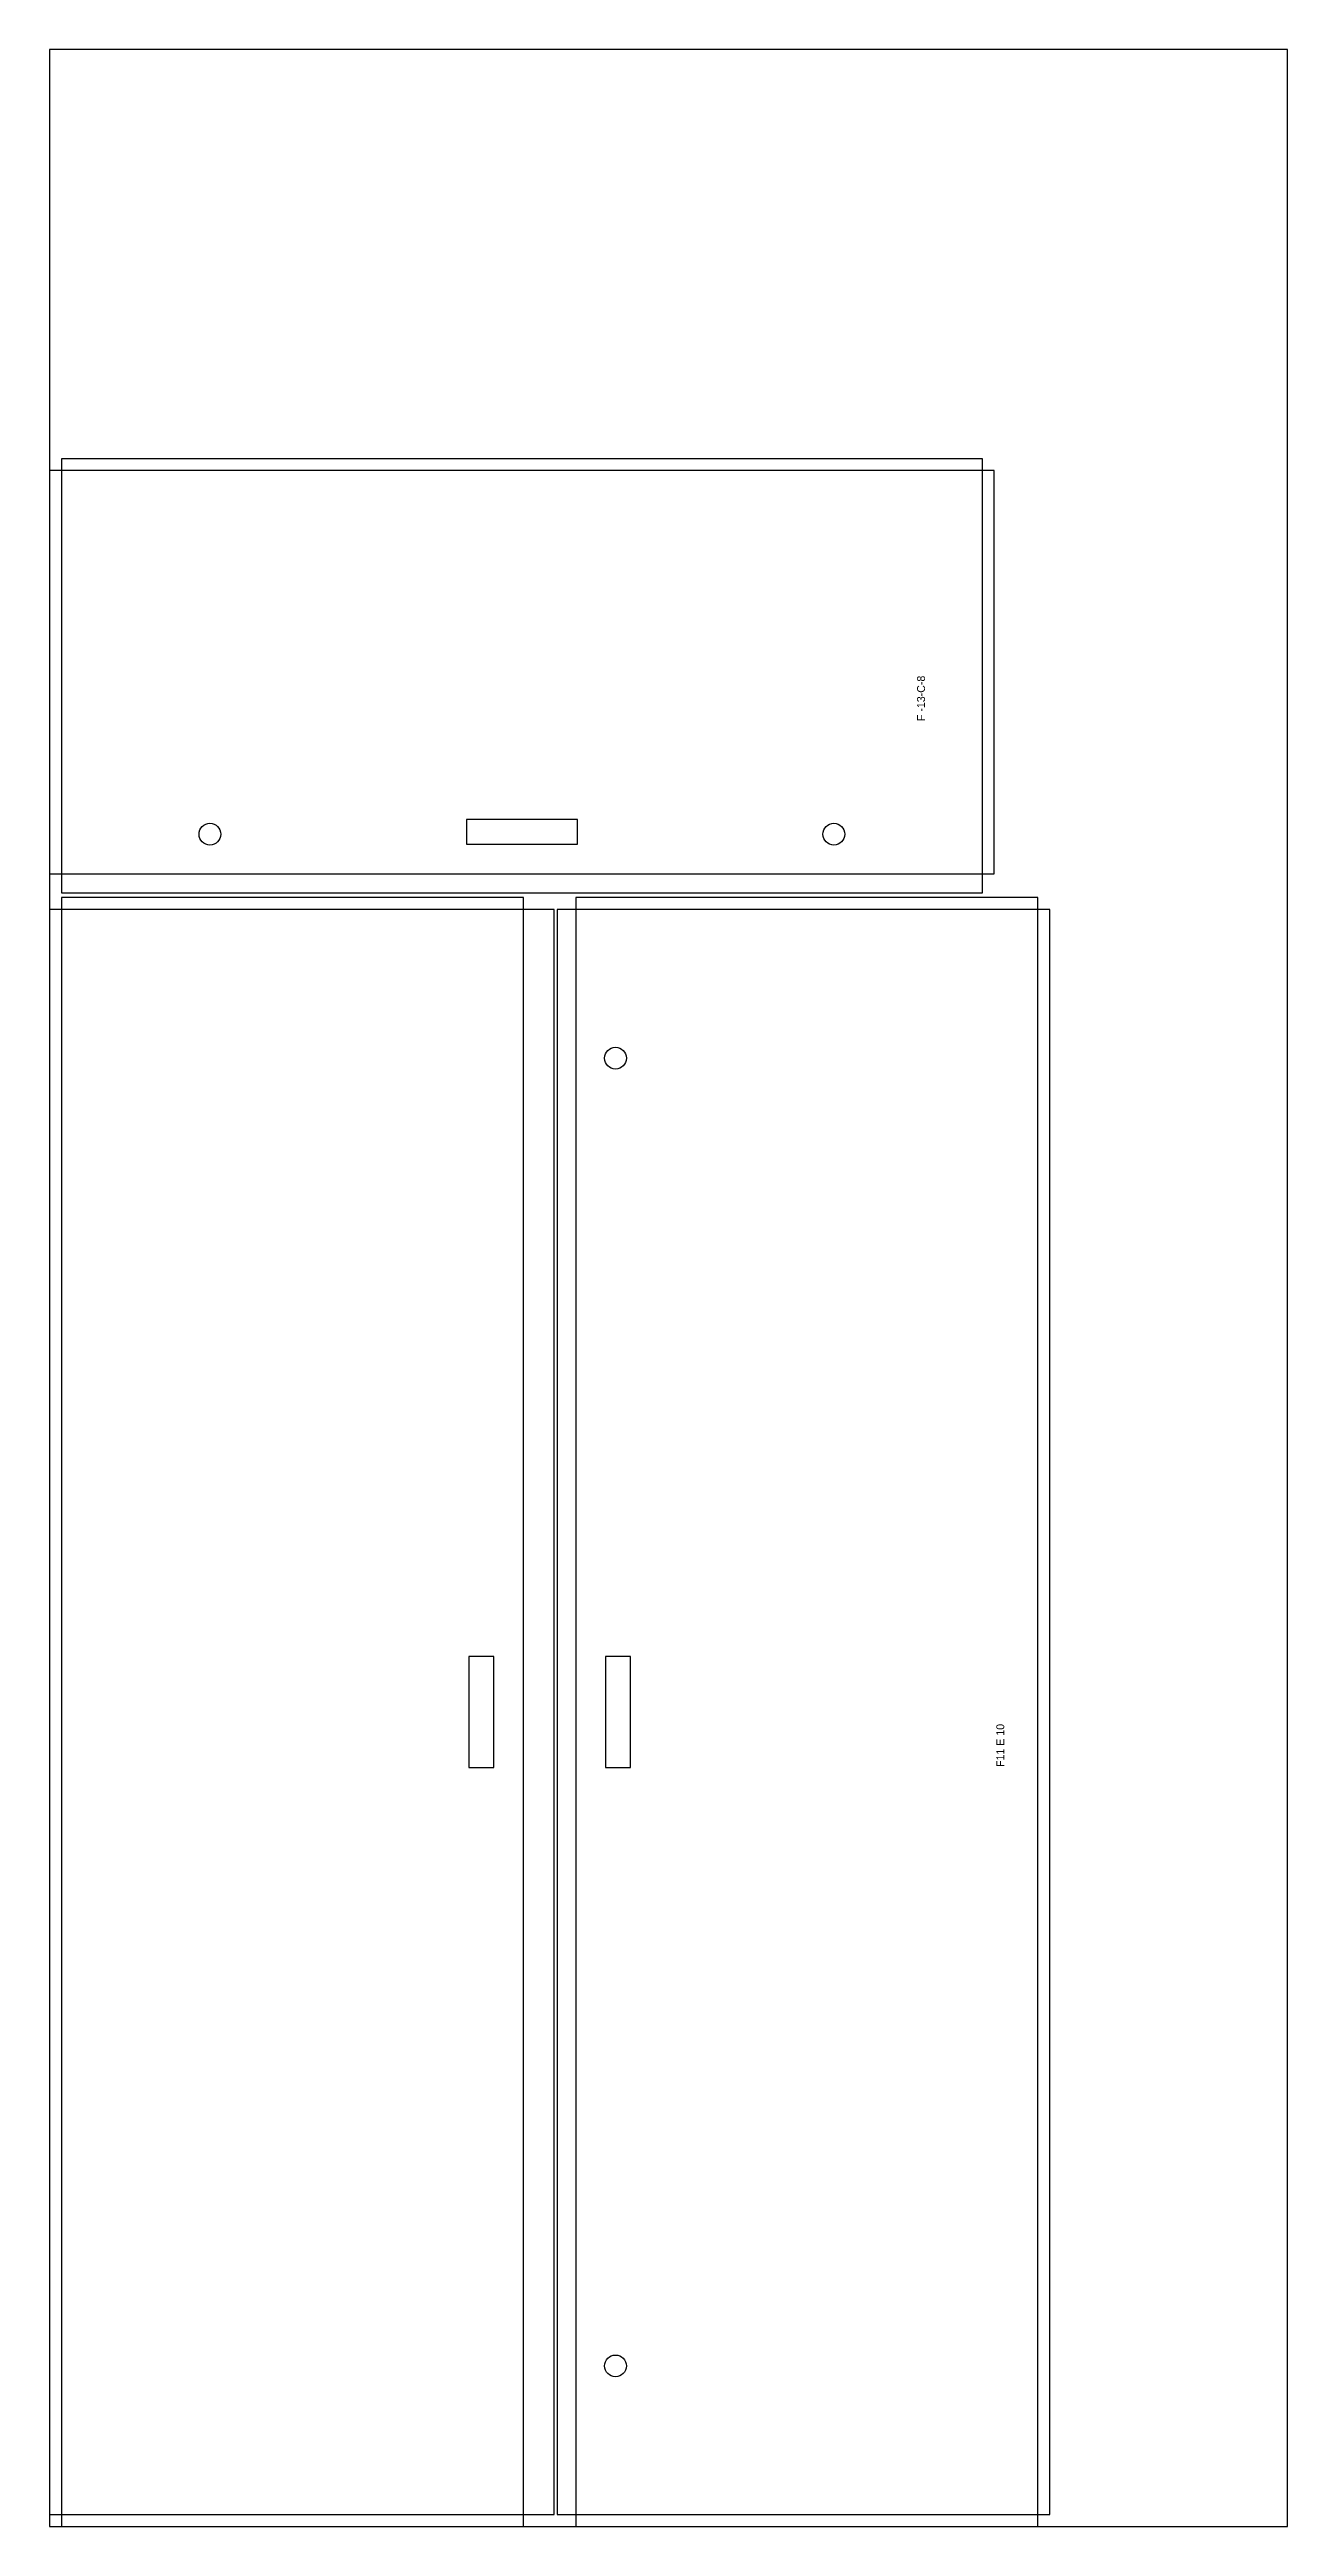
# Model space of a CAD drawing. Header units: metres. Extents: x 0 to 1250, y 0 to 2500.
import ezdxf
from ezdxf.enums import TextEntityAlignment as Align

# ---------------------------------------------------------------- set-up
doc = ezdxf.new("R2010")
doc.units = ezdxf.units.M
for name, color, linetype in [('BIN', 2, 'Continuous'), ('CUT', 4, 'Continuous'), ('DIMENSIONS', 1, 'Continuous')]:
    doc.layers.add(name, color=color, linetype=linetype)

msp = doc.modelspace()

# ---------------------------------------------------------------- linework, layer by layer
at = {"layer": 'BIN'}
msp.add_lwpolyline([(0, 0), (1250, 0), (1250, 2500), (0, 2500), (0, 0)], dxfattribs=at)
at = {"layer": 'CUT'}
for points in [[(954, 1668), (954, 2075), (0, 2075), (0, 1668), (954, 1668)], [(942, 1649), (942, 2087), (12, 2087), (12, 1649), (942, 1649)], [(533, 1698), (533, 1723), (421, 1723), (421, 1698), (533, 1698)], [(0, 12), (509.5, 12), (509.5, 1632), (0, 1632), (0, 12)], [(12, 0), (478.5, 0), (478.5, 1644), (12, 1644), (12, 0)], [(512.5, 12), (1010, 12), (1010, 1632), (512.5, 1632), (512.5, 12)], [(531.5, 0), (998, 0), (998, 1644), (531.5, 1644), (531.5, 0)], [(423.5, 766), (448.5, 766), (448.5, 878), (423.5, 878), (423.5, 766)], [(561.5, 766), (586.5, 766), (586.5, 878), (561.5, 878), (561.5, 766)]]:
    msp.add_lwpolyline(points, dxfattribs=at)
for centre in [(162, 1708), (792, 1708), (571.5, 1482), (571.5, 162)]:
    msp.add_circle(centre, 11, dxfattribs=at)

# ---------------------------------------------------------------- texts
at = {"layer": 'DIMENSIONS'}
for s, p in [('F -13-C-8', (880, 1868)), ('F11 E 10', (960, 810))]:
    msp.add_text(s, height=8, rotation=90, dxfattribs=at).set_placement(p, align=Align.MIDDLE_RIGHT)

doc.saveas('drawing.dxf')
